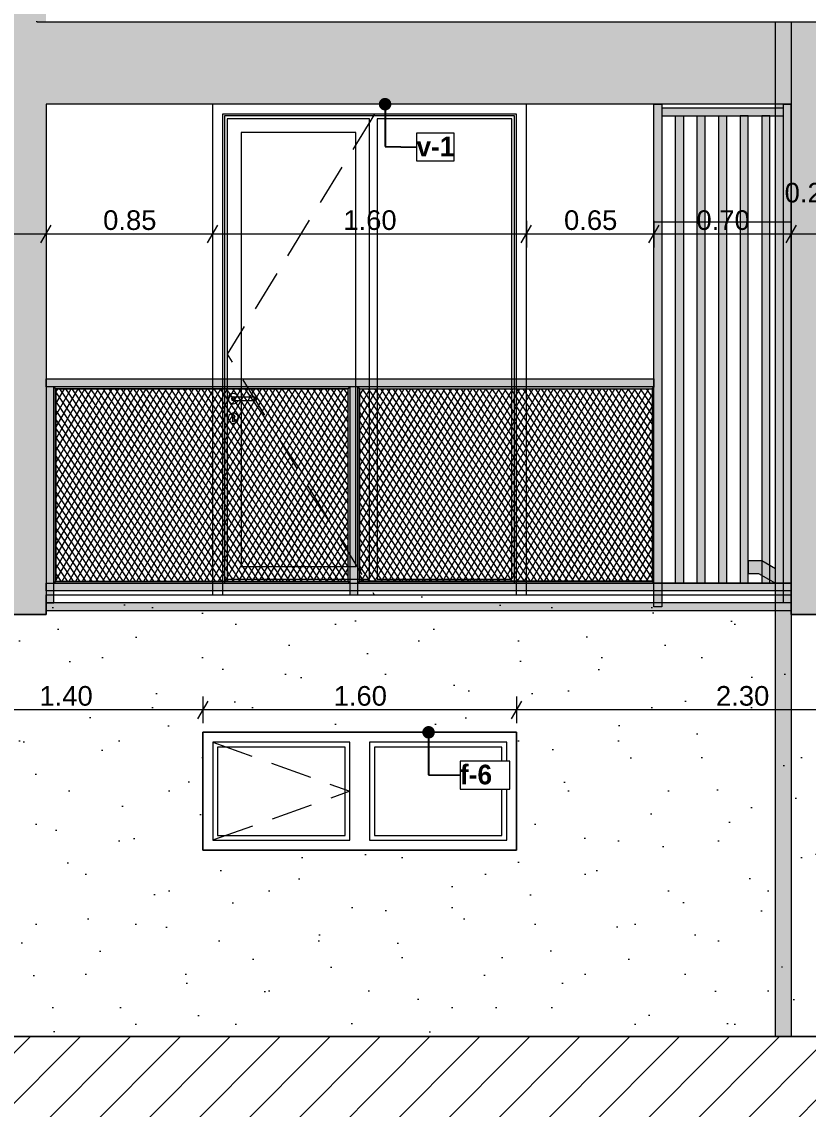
# Model space of a CAD drawing. Header units: millimetres. Extents: x 475206255 to 476720147, y 4620882299 to 4621447368.
# Drawn here: x 475413893 to 475417903, y 4621129925 to 4621135465 of the extents above; entities that cross this region are included whole.
import ezdxf

# ---------------------------------------------------------------- set-up
doc = ezdxf.new("R2010")
doc.units = ezdxf.units.MM
doc.header["$MEASUREMENT"] = 0
doc.set_wipeout_variables(frame=1)
doc.linetypes.add('Hidden Line', pattern=[317.5, 211.666667, -105.833333])
for name, color, linetype, lineweight in [('0_Pen_No__250_Pen_No__255', 255, 'Continuous', 0), ('0_Pen_No__250_Pen_No__7', 7, 'Continuous', 0), ('2D Drafting - General_Pen_No__30_Pen_No__9_Pen_No__9_Pen_No__253', 252, 'Continuous', 0), ('2D Drafting - General_Pen_No__30_Pen_No__9_Pen_No__9_Pen_No__7', 7, 'Continuous', 0), ('2D Drafting - General_Pen_No__7_Pen_No__250', 7, 'Continuous', 0), ('2D Drafting - General_Pen_No__7_Pen_No__7', 7, 'Continuous', 0), ('Dimensioning - General_Pen_No__142', 142, 'Continuous', 0), ('New_2D Drafting - General_Pen_No__30_Pen_No__9_Pen_No__9_Pen_No__255', 255, 'Continuous', 0), ('New_2D Drafting - General_Pen_No__30_Pen_No__9_Pen_No__9_Pen_No__7', 7, 'Continuous', 0), ('New_2D Drafting - General_Pen_No__4', 7, 'Continuous', 0), ('New_2D Drafting - General_Pen_No__42', 250, 'Continuous', 0), ('New_2D Drafting - General_Pen_No__7', 7, 'Continuous', 0), ('New_Annotation - Label_Pen_No__1', 1, 'Continuous', 0), ('New_Structural - Bearing_Pen_No__250', 7, 'Continuous', 0), ('New_Structural - Bearing_Pen_No__7', 7, 'Continuous', 0), ('Structural - Bearing_Pen_No__250', 7, 'Continuous', 0), ('Structural - Bearing_Pen_No__7', 7, 'Continuous', 0), ('zoma_Pen_No__142', 142, 'Continuous', 0)]:
    doc.layers.add(name, color=color, linetype=linetype, lineweight=lineweight)
doc.layers.add('Dimensioning - General', color=7, linetype='Continuous')
doc.layers.add('zoma', color=7, linetype='Continuous')
doc.styles.add('GENERATED_STYLE_2', font='arial.ttf')
doc.styles.add('GENERATED_STYLE_5', font='')
doc.styles.get('GENERATED_STYLE_5').set_extended_font_data('Avaza', bold=True)
doc.dimstyles.new('GENERATED_STYLE__1', dxfattribs={"dimtxt": 100, "dimasz": 68.640772, "dimexe": 0.18, "dimexo": 0.0625, "dimgap": 0, "dimtad": 1, "dimlfac": 0.001, "dimzin": 0, "dimdsep": 46, "dimtxsty": 'GENERATED_STYLE_2', "dimblk": 'ARROWHEAD_2', "dimblk1": 'ARROWHEAD_2', "dimblk2": 'ARROWHEAD_2', "dimcen": 0.09, "dimse1": 1, "dimse2": 1, "dimclrd": 142, "dimclre": 142, "dimclrt": 142, "dimadec": 0, "dimazin": 0, "dimtfac": 1, "dimtdec": 4, "dimtmove": 0, "dimatfit": 3, "dimfxl": 1, "dimtolj": 1, "dimtzin": 0, "dimarcsym": 0})
doc.dimstyles.new('GENERATED_STYLE__18', dxfattribs={"dimtxt": 100, "dimasz": 68.640772, "dimexe": 0.18, "dimexo": 0.0625, "dimgap": 0, "dimtad": 1, "dimtih": 1, "dimtoh": 1, "dimlfac": 0.001, "dimzin": 0, "dimdsep": 46, "dimtxsty": 'GENERATED_STYLE_2', "dimblk": 'ARROWHEAD_2', "dimblk1": 'ARROWHEAD_2', "dimblk2": 'ARROWHEAD_2', "dimcen": 0.09, "dimse1": 1, "dimse2": 1, "dimclrd": 142, "dimclre": 142, "dimclrt": 142, "dimadec": 0, "dimazin": 0, "dimtfac": 1, "dimtdec": 4, "dimtmove": 0, "dimatfit": 3, "dimfxl": 1, "dimtolj": 1, "dimtzin": 0, "dimarcsym": 0})
doc.dimstyles.new('GENERATED_STYLE__3', dxfattribs={"dimtxt": 200, "dimasz": 64.421331, "dimexe": 0.18, "dimexo": 3, "dimgap": 0, "dimtad": 1, "dimtih": 1, "dimtoh": 1, "dimlfac": 0.001, "dimzin": 0, "dimdsep": 46, "dimtxsty": 'GENERATED_STYLE_2', "dimblk": 'ARROWHEAD_2', "dimblk1": 'ARROWHEAD_2', "dimblk2": 'ARROWHEAD_2', "dimcen": 0.09, "dimclrd": 142, "dimclre": 142, "dimclrt": 142, "dimadec": 0, "dimazin": 0, "dimtfac": 1, "dimtdec": 4, "dimtmove": 0, "dimatfit": 3, "dimfxl": 1, "dimtolj": 1, "dimtzin": 0, "dimarcsym": 0})
doc.dimstyles.new('GENERATED_STYLE__33', dxfattribs={"dimtxt": 0.18, "dimasz": 127.68, "dimexe": 0.18, "dimexo": 0.0625, "dimgap": 0, "dimtad": 0, "dimtih": 1, "dimtoh": 1, "dimdec": 4, "dimzin": 0, "dimdsep": 46, "dimcen": 0.09, "dimadec": 0, "dimazin": 0, "dimtfac": 1, "dimtdec": 4, "dimtmove": 0, "dimatfit": 3, "dimldrblk": 'ARROWHEAD_11', "dimfxl": 1, "dimtolj": 1, "dimtzin": 0, "dimarcsym": 0})
pattern_1 = [(60, (475826095.757, 4621095193.19), (-25.9807621, 15), []), (124.306619, (475826095.757, 4621095193.19), (23.8156986, 11.25), [])]

# ---------------------------------------------------------------- blocks, each defined once
blk = doc.blocks.new('*D526', base_point=(475826095.8, 4621095193.2))
at = {"layer": 'Dimensioning - General_Pen_No__142', "color": 142, "linetype": 'Continuous', "lineweight": 0, "transparency": 16777216}
for p, q in [((475416416.5, 4621132027), (475416416.5, 4621131891.6)), ((475418715.9, 4621132027), (475418715.9, 4621131891.6)), ((475416390.4, 4621131914.1), (475416442.6, 4621132004.5)), ((475418689.9, 4621131914.1), (475418742, 4621132004.5)), ((475418715.9, 4621131959.3), (475416416.5, 4621131959.3))]:
    blk.add_line(p, q, dxfattribs=at)
at = {"layer": 'Dimensioning - General_Pen_No__142', "color": 142, "lineweight": 0, "transparency": 16777216, "insert": (475417432.8, 4621131979.3), "char_height": 100, "attachment_point": 7, "style": 'GENERATED_STYLE_2'}
blk.add_mtext('\\A1;{\\pql;\\fArial|b0|i0|c204|p0;\\W1.000000;2.30}', dxfattribs=at)
blk = doc.blocks.new('ARROWHEAD_2')
at = {"color": 0, "linetype": 'Continuous', "lineweight": 0}
for p, q in [((0, 0), (-1, 0)), ((-0.378, -0.655), (0.378, 0.655))]:
    blk.add_line(p, q, dxfattribs=at)
blk = doc.blocks.new('*D527', base_point=(475826095.8, 4621095193.2))
at = {"layer": 'Dimensioning - General_Pen_No__142', "color": 142, "linetype": 'Continuous', "lineweight": 0, "transparency": 16777216}
for p, q in [((475414816.9, 4621132027), (475414816.9, 4621131891.6)), ((475416416.5, 4621132027), (475416416.5, 4621131891.6)), ((475414790.8, 4621131914.1), (475414843, 4621132004.5)), ((475416390.4, 4621131914.1), (475416442.6, 4621132004.5)), ((475416416.5, 4621131959.3), (475414816.9, 4621131959.3))]:
    blk.add_line(p, q, dxfattribs=at)
at = {"layer": 'Dimensioning - General_Pen_No__142', "color": 142, "lineweight": 0, "transparency": 16777216, "insert": (475415483.2, 4621131979.3), "char_height": 100, "attachment_point": 7, "style": 'GENERATED_STYLE_2'}
blk.add_mtext('\\A1;{\\pql;\\fArial|b0|i0|c204|p0;\\W1.000000;1.60}', dxfattribs=at)
blk = doc.blocks.new('*D528', base_point=(475826095.8, 4621095193.2))
at = {"layer": 'Dimensioning - General_Pen_No__142', "color": 142, "linetype": 'Continuous', "lineweight": 0, "transparency": 16777216}
for p, q in [((475413416.2, 4621132027), (475413416.2, 4621131891.6)), ((475414816.9, 4621132027), (475414816.9, 4621131891.6)), ((475413390.1, 4621131914.1), (475413442.3, 4621132004.5)), ((475414790.8, 4621131914.1), (475414843, 4621132004.5)), ((475414816.9, 4621131959.3), (475413416.2, 4621131959.3))]:
    blk.add_line(p, q, dxfattribs=at)
at = {"layer": 'Dimensioning - General_Pen_No__142', "color": 142, "lineweight": 0, "transparency": 16777216, "insert": (475413983.1, 4621131979.3), "char_height": 100, "attachment_point": 7, "style": 'GENERATED_STYLE_2'}
blk.add_mtext('\\A1;{\\pql;\\fArial|b0|i0|c204|p0;\\W1.000000;1.40}', dxfattribs=at)
blk = doc.blocks.new('*D544', base_point=(475826095.8, 4621095193.2))
at = {"layer": 'Dimensioning - General_Pen_No__142', "color": 142, "linetype": 'Continuous', "lineweight": 0, "transparency": 16777216}
for p, q in [((475424795.3, 4621131271), (475424885.6, 4621131218.9)), ((475424908.2, 4621131244.9), (475424772.7, 4621131244.9)), ((475424840.5, 4621130294.9), (475424840.5, 4621131244.9)), ((475424795.3, 4621130321), (475424885.6, 4621130268.8)), ((475424908.2, 4621130294.9), (475424772.7, 4621130294.9)), ((475424840.5, 4621130250.7), (475424840.5, 4621130294.9))]:
    blk.add_line(p, q, dxfattribs=at)
at = {"layer": 'Dimensioning - General_Pen_No__142', "color": 142, "lineweight": 0, "transparency": 16777216, "insert": (475424820.5, 4621130636.5), "char_height": 100, "attachment_point": 7, "rotation": 90, "style": 'GENERATED_STYLE_2'}
blk.add_mtext('\\A1;{\\pql;\\fArial|b0|i0|c204|p0;\\W1.000000;0.95}', dxfattribs=at)
blk = doc.blocks.new('*D545', base_point=(475826095.8, 4621095193.2))
at = {"layer": 'Dimensioning - General_Pen_No__142', "color": 142, "linetype": 'Continuous', "lineweight": 0, "transparency": 16777216}
for p, q in [((475424795.3, 4621131871), (475424885.6, 4621131818.9)), ((475424908.2, 4621131844.9), (475424772.7, 4621131844.9)), ((475424840.5, 4621131244.9), (475424840.5, 4621131844.9)), ((475424795.3, 4621131271), (475424885.6, 4621131218.9)), ((475424908.2, 4621131244.9), (475424772.7, 4621131244.9))]:
    blk.add_line(p, q, dxfattribs=at)
at = {"layer": 'Dimensioning - General_Pen_No__142', "color": 142, "lineweight": 0, "transparency": 16777216, "insert": (475424820.5, 4621131411.5), "char_height": 100, "attachment_point": 7, "rotation": 90, "style": 'GENERATED_STYLE_2'}
blk.add_mtext('\\A1;{\\pql;\\fArial|b0|i0|c204|p0;\\W1.000000;0.60}', dxfattribs=at)
blk = doc.blocks.new('*D546', base_point=(475826095.8, 4621095193.2))
at = {"layer": 'Dimensioning - General_Pen_No__142', "color": 142, "linetype": 'Continuous', "lineweight": 0, "transparency": 16777216}
for p, q in [((475424908.2, 4621132545), (475424772.7, 4621132545)), ((475424795.3, 4621132571.1), (475424885.6, 4621132518.9)), ((475424840.5, 4621131844.9), (475424840.5, 4621132545)), ((475424795.3, 4621131871), (475424885.6, 4621131818.9)), ((475424908.2, 4621131844.9), (475424772.7, 4621131844.9))]:
    blk.add_line(p, q, dxfattribs=at)
at = {"layer": 'Dimensioning - General_Pen_No__142', "color": 142, "lineweight": 0, "transparency": 16777216, "insert": (475424820.5, 4621132061.5), "char_height": 100, "attachment_point": 7, "rotation": 90, "style": 'GENERATED_STYLE_2'}
blk.add_mtext('\\A1;{\\pql;\\fArial|b0|i0|c204|p0;\\W1.000000;0.70}', dxfattribs=at)
blk = doc.blocks.new('*D547', base_point=(475826095.8, 4621095193.2))
at = {"layer": 'Dimensioning - General_Pen_No__142', "color": 142, "linetype": 'Continuous', "lineweight": 0, "transparency": 16777216}
for p, q in [((475424795.3, 4621135071), (475424885.6, 4621135018.9)), ((475424908.2, 4621135044.9), (475424772.7, 4621135044.9)), ((475424840.5, 4621132545), (475424840.5, 4621135044.9)), ((475424908.2, 4621132545), (475424772.7, 4621132545)), ((475424795.3, 4621132571.1), (475424885.6, 4621132518.9))]:
    blk.add_line(p, q, dxfattribs=at)
at = {"layer": 'Dimensioning - General_Pen_No__142', "color": 142, "lineweight": 0, "transparency": 16777216, "insert": (475424820.5, 4621133661.5), "char_height": 100, "attachment_point": 7, "rotation": 90, "style": 'GENERATED_STYLE_2'}
blk.add_mtext('\\A1;{\\pql;\\fArial|b0|i0|c204|p0;\\W1.000000;2.50}', dxfattribs=at)
blk = doc.blocks.new('*D548', base_point=(475826095.8, 4621095193.2))
at = {"layer": 'Dimensioning - General_Pen_No__142', "color": 142, "linetype": 'Continuous', "lineweight": 0, "transparency": 16777216}
for p, q in [((475424908.2, 4621135745), (475424772.7, 4621135745)), ((475424795.3, 4621135771.1), (475424885.6, 4621135718.9)), ((475424840.5, 4621135044.9), (475424840.5, 4621135745)), ((475424795.3, 4621135071), (475424885.6, 4621135018.9)), ((475424908.2, 4621135044.9), (475424772.7, 4621135044.9))]:
    blk.add_line(p, q, dxfattribs=at)
at = {"layer": 'Dimensioning - General_Pen_No__142', "color": 142, "lineweight": 0, "transparency": 16777216, "insert": (475424820.5, 4621135261.5), "char_height": 100, "attachment_point": 7, "rotation": 90, "style": 'GENERATED_STYLE_2'}
blk.add_mtext('\\A1;{\\pql;\\fArial|b0|i0|c204|p0;\\W1.000000;0.70}', dxfattribs=at)
blk = doc.blocks.new('*D1525', base_point=(475826095.8, 4621095193.2))
at = {"layer": 'zoma_Pen_No__142', "color": 142, "linetype": 'Continuous', "lineweight": 0, "transparency": 16777216}
for p, q in [((475413615.9, 4621126477.3), (475413615.9, 4621126604.5)), ((475414015.9, 4621126477.3), (475414015.9, 4621126604.5)), ((475413640.3, 4621126583.3), (475413591.4, 4621126498.5)), ((475413615.9, 4621126540.9), (475414015.9, 4621126540.9)), ((475414040.3, 4621126583.3), (475413991.4, 4621126498.5))]:
    blk.add_line(p, q, dxfattribs=at)
blk = doc.blocks.new('*D1526', base_point=(475826095.8, 4621095193.2))
at = {"layer": 'zoma_Pen_No__142', "color": 142, "linetype": 'Continuous', "lineweight": 0, "transparency": 16777216}
for p, q in [((475414015.9, 4621126477.3), (475414015.9, 4621126604.5)), ((475420515.9, 4621126477.3), (475420515.9, 4621126604.5)), ((475414040.3, 4621126583.3), (475413991.4, 4621126498.5)), ((475414015.9, 4621126540.9), (475420515.9, 4621126540.9)), ((475420540.3, 4621126583.3), (475420491.4, 4621126498.5))]:
    blk.add_line(p, q, dxfattribs=at)
at = {"layer": 'zoma_Pen_No__142', "color": 142, "lineweight": 0, "transparency": 16777216, "char_height": 200, "attachment_point": 7, "style": 'GENERATED_STYLE_2'}
for s, insert in [('\\A1;{\\pql;\\fArial|b0|i0|c204|p0;\\W1.000000;6.50}', (475416998.9, 4621126580.9)), ('\\A1;{\\pql;\\fArial|b0|i0|c204|p0;\\W1.000000;0.40}', (475419957.5, 4621126580.9))]:
    blk.add_mtext(s, dxfattribs=dict(at, insert=insert))
blk = doc.blocks.new('ARROWHEAD_11')
at = {"color": 0, "linetype": 'Continuous', "lineweight": 0}
blk.add_line((0, 0), (-1, 0), dxfattribs=at)
at = {"color": 0, "linetype": 'Continuous', "lineweight": 0, "const_width": 0.25, "flags": 128}
blk.add_lwpolyline([(-0.125, 0, 1), (0.125, 0, 1)], format="xyb", close=True, dxfattribs=at)
blk = doc.blocks.new('*D2149', base_point=(475826095.8, 4621095193.2))
at = {"layer": 'Dimensioning - General_Pen_No__142', "color": 142, "linetype": 'Continuous', "lineweight": 0, "transparency": 16777216}
for p, q in [((475417790.6, 4621134337.8), (475417842.8, 4621134428.1)), ((475417816.7, 4621134450.6), (475417816.7, 4621134315.2)), ((475417990, 4621134337.8), (475418042.2, 4621134428.1)), ((475418016.1, 4621134450.6), (475418016.1, 4621134315.2)), ((475418016.1, 4621134382.9), (475417816.7, 4621134382.9))]:
    blk.add_line(p, q, dxfattribs=at)
blk = doc.blocks.new('*D2150', base_point=(475826095.8, 4621095193.2))
at = {"layer": 'Dimensioning - General_Pen_No__142', "color": 142, "linetype": 'Continuous', "lineweight": 0, "transparency": 16777216}
for p, q in [((475417090.6, 4621134337.8), (475417142.8, 4621134428.1)), ((475417116.7, 4621134450.6), (475417116.7, 4621134315.2)), ((475417790.6, 4621134337.8), (475417842.8, 4621134428.1)), ((475417816.7, 4621134450.6), (475417816.7, 4621134315.2)), ((475417816.7, 4621134382.9), (475417116.7, 4621134382.9))]:
    blk.add_line(p, q, dxfattribs=at)
at = {"layer": 'Dimensioning - General_Pen_No__142', "color": 142, "lineweight": 0, "transparency": 16777216, "char_height": 100, "attachment_point": 7, "style": 'GENERATED_STYLE_2'}
for s, insert in [('\\A1;{\\pql;\\fArial|b0|i0|c204|p0;\\W1.000000;0.20}', (475417782.9, 4621134542.9)), ('\\A1;{\\pql;\\fArial|b0|i0|c204|p0;\\W1.000000;0.70}', (475417333.2, 4621134402.9))]:
    blk.add_mtext(s, dxfattribs=dict(at, insert=insert))
blk = doc.blocks.new('*D2151', base_point=(475826095.8, 4621095193.2))
at = {"layer": 'Dimensioning - General_Pen_No__142', "color": 142, "linetype": 'Continuous', "lineweight": 0, "transparency": 16777216}
for p, q in [((475417090.6, 4621134337.8), (475417142.8, 4621134428.1)), ((475417116.7, 4621134450.6), (475417116.7, 4621134315.2))]:
    blk.add_line(p, q, dxfattribs=at)
blk = doc.blocks.new('*D2152', base_point=(475826095.8, 4621095193.2))
at = {"layer": 'Dimensioning - General_Pen_No__142', "color": 142, "linetype": 'Continuous', "lineweight": 0, "transparency": 16777216}
for p, q in [((475416440.1, 4621134337.8), (475416492.3, 4621134428.1)), ((475416466.2, 4621134450.6), (475416466.2, 4621134315.2)), ((475417090.6, 4621134337.8), (475417142.8, 4621134428.1)), ((475417116.7, 4621134450.6), (475417116.7, 4621134315.2)), ((475417116.7, 4621134382.9), (475416466.2, 4621134382.9))]:
    blk.add_line(p, q, dxfattribs=at)
at = {"layer": 'Dimensioning - General_Pen_No__142', "color": 142, "lineweight": 0, "transparency": 16777216, "insert": (475416658, 4621134402.9), "char_height": 100, "attachment_point": 7, "style": 'GENERATED_STYLE_2'}
blk.add_mtext('\\A1;{\\pql;\\fArial|b0|i0|c204|p0;\\W1.000000;0.65}', dxfattribs=at)
blk = doc.blocks.new('*D2153', base_point=(475826095.8, 4621095193.2))
at = {"layer": 'Dimensioning - General_Pen_No__142', "color": 142, "linetype": 'Continuous', "lineweight": 0, "transparency": 16777216}
for p, q in [((475414840.1, 4621134337.8), (475414892.3, 4621134428.1)), ((475414866.2, 4621134450.6), (475414866.2, 4621134315.2)), ((475416440.1, 4621134337.8), (475416492.3, 4621134428.1)), ((475416466.2, 4621134450.6), (475416466.2, 4621134315.2)), ((475416466.2, 4621134382.9), (475414866.2, 4621134382.9))]:
    blk.add_line(p, q, dxfattribs=at)
at = {"layer": 'Dimensioning - General_Pen_No__142', "color": 142, "lineweight": 0, "transparency": 16777216, "insert": (475415532.7, 4621134402.9), "char_height": 100, "attachment_point": 7, "style": 'GENERATED_STYLE_2'}
blk.add_mtext('\\A1;{\\pql;\\fArial|b0|i0|c204|p0;\\W1.000000;1.60}', dxfattribs=at)
blk = doc.blocks.new('*D2154', base_point=(475826095.8, 4621095193.2))
at = {"layer": 'Dimensioning - General_Pen_No__142', "color": 142, "linetype": 'Continuous', "lineweight": 0, "transparency": 16777216}
for p, q in [((475413990.6, 4621134337.8), (475414042.8, 4621134428.1)), ((475414016.7, 4621134450.6), (475414016.7, 4621134315.2)), ((475414840.1, 4621134337.8), (475414892.3, 4621134428.1)), ((475414866.2, 4621134450.6), (475414866.2, 4621134315.2)), ((475414866.2, 4621134382.9), (475414016.7, 4621134382.9))]:
    blk.add_line(p, q, dxfattribs=at)
at = {"layer": 'Dimensioning - General_Pen_No__142', "color": 142, "lineweight": 0, "transparency": 16777216, "insert": (475414308, 4621134402.9), "char_height": 100, "attachment_point": 7, "style": 'GENERATED_STYLE_2'}
blk.add_mtext('\\A1;{\\pql;\\fArial|b0|i0|c204|p0;\\W1.000000;0.85}', dxfattribs=at)
blk = doc.blocks.new('*D2155', base_point=(475826095.8, 4621095193.2))
at = {"layer": 'Dimensioning - General_Pen_No__142', "color": 142, "linetype": 'Continuous', "lineweight": 0, "transparency": 16777216}
for p, q in [((475413390.3, 4621134337.8), (475413442.4, 4621134428.1)), ((475413416.3, 4621134450.6), (475413416.3, 4621134315.2)), ((475413990.6, 4621134337.8), (475414042.8, 4621134428.1)), ((475414016.7, 4621134450.6), (475414016.7, 4621134315.2)), ((475414016.7, 4621134382.9), (475413416.3, 4621134382.9))]:
    blk.add_line(p, q, dxfattribs=at)
at = {"layer": 'Dimensioning - General_Pen_No__142', "color": 142, "lineweight": 0, "transparency": 16777216, "insert": (475413583.1, 4621134402.9), "char_height": 100, "attachment_point": 7, "style": 'GENERATED_STYLE_2'}
blk.add_mtext('\\A1;{\\pql;\\fArial|b0|i0|c204|p0;\\W1.000000;0.60}', dxfattribs=at)

msp = doc.modelspace()

# ---------------------------------------------------------------- hatches: boundary and pattern name
at = {"layer": '0_Pen_No__250_Pen_No__255', "linetype": 'Continuous', "lineweight": 0, "true_color": 0x3f3f3f}
for points in [[(475417736.697, 4621130294.883), (475417736.697, 4621135464.943), (475417816.696, 4621135464.943), (475417816.696, 4621130294.883)], [(475417736.696, 4621132604.868), (475417736.696, 4621132678.372), (475417666.696, 4621132718.828), (475417596.696, 4621132718.828), (475417596.696, 4621132654.828), (475417650.252, 4621132654.828)]]:
    msp.add_hatch(color=250, dxfattribs=at).paths.add_polyline_path(points)
at = {"layer": '2D Drafting - General_Pen_No__30_Pen_No__9_Pen_No__9_Pen_No__253', "linetype": 'Continuous', "lineweight": 0}
h = msp.add_hatch(dxfattribs=at)
h.set_pattern_fill('BRICK___RUNNING_BOND', color=252, style=0, pattern_type=2)
h.set_pattern_definition([(180, (475382668.45, 4621135278.51), (0, 66.64), []), (90, (475382668.45, 4621135278.5), (244.8, 0), [66.64, -66.64]), (90, (475382546.05, 4621135345.15), (244.8, 0), [66.64, -66.64])])
h.paths.add_polyline_path([(475407116.097, 4621132444.943), (475407116.097, 4621145744.536), (475427886.496, 4621145744.536), (475427886.496, 4621132444.943), (475424099.531, 4621132444.942), (475422915.902, 4621132444.943), (475420516.519, 4621132444.943), (475420516.519, 4621135044.943), (475418016.519, 4621135044.943), (475418016.519, 4621132444.943), (475417816.698, 4621132444.943), (475417816.698, 4621135044.924), (475414016.698, 4621135044.924), (475414016.698, 4621132444.943), (475413616.479, 4621132444.943), (475411316.097, 4621132444.943), (475411316.097, 4621145344.955), (475409845.506, 4621145344.955), (475409816.623, 4621145344.955), (475407515.336, 4621145344.955), (475407515.336, 4621135744.944), (475407515.336, 4621135044.961), (475407516.097, 4621135044.961), (475407516.097, 4621132545), (475407516.097, 4621132444.943)])
h.paths.add_polyline_path([(475411816.173, 4621143044.943), (475411816.173, 4621144644.943), (475413416.173, 4621144644.943), (475413416.173, 4621143044.943)], flags=0)
h.paths.add_polyline_path([(475411816.178, 4621135044.943), (475413416.178, 4621135044.943), (475413416.178, 4621133444.942), (475411816.178, 4621133444.942)], flags=0)
h.paths.add_polyline_path([(475413416.178, 4621136644.942), (475411816.178, 4621136644.942), (475411816.178, 4621138244.943), (475413416.178, 4621138244.943)], flags=0)
h.paths.add_polyline_path([(475413416.178, 4621139844.942), (475411816.178, 4621139844.942), (475411816.178, 4621141444.943), (475413416.178, 4621141444.943)], flags=0)
h.paths.add_polyline_path([(475414016.097, 4621135464.943), (475422915.902, 4621135464.943), (475422915.902, 4621135684.943), (475418666.092, 4621135684.943), (475418666.092, 4621135744.932), (475418666.092, 4621135744.944), (475418666.092, 4621138244.955), (475418666.092, 4621138664.943), (475422915.902, 4621138664.943), (475422915.902, 4621138884.943), (475418666.092, 4621138884.943), (475418666.092, 4621141864.943), (475422915.902, 4621141864.943), (475422915.902, 4621142084.943), (475420066.548, 4621142084.943), (475420066.548, 4621144644.937), (475419166.549, 4621144644.937), (475419166.549, 4621142084.943), (475418666.092, 4621142084.943), (475418666.092, 4621145064.943), (475422915.902, 4621145064.943), (475422915.902, 4621145284.943), (475414016.097, 4621145284.943), (475414016.097, 4621145064.943), (475417166.094, 4621145064.943), (475417166.094, 4621142084.943), (475414016.097, 4621142084.943), (475414016.097, 4621141864.943), (475417166.094, 4621141864.943), (475417166.094, 4621138884.943), (475414016.097, 4621138884.943), (475414016.097, 4621138664.943), (475417166.094, 4621138664.943), (475417166.094, 4621138244.955), (475417166.094, 4621135744.944), (475417166.094, 4621135744.924), (475417166.094, 4621135684.943), (475414016.097, 4621135684.943)], flags=0)
h.paths.add_polyline_path([(475416466.026, 4621135744.913), (475416466.026, 4621138244.923), (475414866.018, 4621138244.923), (475414866.018, 4621135744.913)], flags=0)
h.paths.add_polyline_path([(475414866.026, 4621144644.918), (475416466.035, 4621144644.918), (475416466.035, 4621142144.923), (475414866.026, 4621142144.923)], flags=0)
h.paths.add_polyline_path([(475416466.035, 4621138944.924), (475414866.026, 4621138944.924), (475414866.026, 4621141444.918), (475416466.035, 4621141444.918)], flags=0)
h.paths.add_polyline_path([(475419166.549, 4621138944.945), (475420066.548, 4621138944.945), (475420066.548, 4621141444.94), (475419166.549, 4621141444.94)], flags=0)
h.paths.add_polyline_path([(475419166.549, 4621138244.94), (475419166.549, 4621135744.945), (475420066.548, 4621135744.945), (475420066.548, 4621138244.94)], flags=0)
h.paths.add_polyline_path([(475422666.097, 4621132544.993), (475421066.097, 4621132544.993), (475421066.097, 4621135044.993), (475422666.097, 4621135044.993)], flags=0)
h.paths.add_polyline_path([(475421066.097, 4621144644.939), (475421066.097, 4621142144.943), (475422666.097, 4621142144.943), (475422666.097, 4621144644.939)], flags=0)
h.paths.add_polyline_path([(475421066.105, 4621138944.931), (475422666.097, 4621138944.931), (475422666.097, 4621138944.943), (475422666.097, 4621141444.937), (475421766.097, 4621141444.937), (475421066.105, 4621141444.937)], flags=0)
h.paths.add_polyline_path([(475421066.105, 4621135744.929), (475422666.097, 4621135744.929), (475422666.097, 4621135744.943), (475422666.097, 4621138244.94), (475421766.097, 4621138244.94), (475421066.105, 4621138244.94)], flags=0)
h.paths.add_polyline_path([(475425066.474, 4621132544.995), (475426666.486, 4621132544.995), (475426666.477, 4621135044.946), (475425066.477, 4621135044.941)], flags=0)
h.paths.add_polyline_path([(475425066.502, 4621135744.936), (475426666.511, 4621135744.936), (475426666.511, 4621138244.935), (475425066.511, 4621138244.941)], flags=0)
h.paths.add_polyline_path([(475426666.511, 4621142144.937), (475426666.511, 4621144644.941), (475425066.511, 4621144644.941), (475425066.509, 4621142144.937)], flags=0)
h.paths.add_polyline_path([(475426666.514, 4621138944.999), (475426666.514, 4621141444.941), (475425066.511, 4621141444.941), (475425066.509, 4621138944.999)], flags=0)
at = {"layer": '2D Drafting - General_Pen_No__7_Pen_No__7', "linetype": 'Continuous', "lineweight": 0}
h = msp.add_hatch(dxfattribs=at)
h.set_pattern_fill('MASONRY_BLOCK', style=0, pattern_type=2)
h.set_pattern_definition([(45, (475826095.76, 4621095193.19), (-127.27922, 127.27922), [])])
h.paths.add_polyline_path([(475361427.392, 4621127744.897), (475361427.392, 4621128294.846), (475365515.418, 4621128294.846), (475386516.064, 4621129294.846), (475407116.097, 4621130294.846), (475427816.465, 4621130294.917), (475433265.21, 4621130294.917), (475433265.21, 4621129744.897), (475427816.465, 4621129744.897), (475407119.697, 4621129744.291), (475386536.099, 4621128745.626), (475365515.418, 4621127744.897)])
at = {"layer": 'New_2D Drafting - General_Pen_No__30_Pen_No__9_Pen_No__9_Pen_No__255', "linetype": 'Continuous', "lineweight": 0}
for points in [[(475417116.696, 4621135044.962), (475417156.696, 4621135044.962), (475417156.696, 4621132484.944), (475417116.696, 4621132484.944)], [(475417156.696, 4621134984.885), (475417776.696, 4621134984.885), (475417776.696, 4621135024.972), (475417156.696, 4621135024.972)], [(475417776.696, 4621135044.962), (475417816.696, 4621135044.962), (475417816.696, 4621132504.942), (475417776.696, 4621132504.942)], [(475417226.696, 4621134984.885), (475417266.696, 4621134984.885), (475417266.696, 4621132604.994), (475417226.696, 4621132604.994)], [(475417336.696, 4621134984.885), (475417376.696, 4621134984.885), (475417376.696, 4621132604.994), (475417336.696, 4621132604.994)], [(475417446.696, 4621134984.885), (475417486.696, 4621134984.885), (475417486.696, 4621132604.994), (475417446.696, 4621132604.994)], [(475417556.696, 4621134984.885), (475417556.696, 4621132604.994), (475417596.696, 4621132604.994), (475417596.696, 4621134984.885)], [(475417666.696, 4621134984.885), (475417666.696, 4621132604.994), (475417706.696, 4621132604.994), (475417706.696, 4621134984.885)], [(475414016.696, 4621133604.995), (475414016.696, 4621133644.995), (475417116.696, 4621133644.995), (475417116.696, 4621133604.995)], [(475414016.696, 4621132504.942), (475414056.696, 4621132504.942), (475414056.696, 4621133604.995), (475414016.696, 4621133604.995)], [(475414056.696, 4621132604.968), (475414066.696, 4621132614.968), (475414066.696, 4621133594.995), (475414056.696, 4621133604.995)], [(475415556.696, 4621133594.995), (475415566.696, 4621133604.995), (475414056.696, 4621133604.995), (475414066.696, 4621133594.995)], [(475415566.696, 4621132604.994), (475415556.696, 4621132614.994), (475415556.696, 4621133594.995), (475415566.696, 4621133604.995)], [(475415566.696, 4621132544.968), (475415606.696, 4621132544.968), (475415606.696, 4621133604.995), (475415566.696, 4621133604.995)], [(475415606.696, 4621132604.994), (475415616.696, 4621132614.968), (475415616.696, 4621133595.021), (475415606.696, 4621133605.021)], [(475417106.61, 4621133594.995), (475417116.696, 4621133604.995), (475415606.722, 4621133604.995), (475415616.722, 4621133594.995)], [(475417116.696, 4621133604.995), (475417106.61, 4621133594.995), (475417106.61, 4621132614.968), (475417116.696, 4621132604.994)], [(475414016.696, 4621132564.994), (475414016.696, 4621132604.994), (475417816.696, 4621132604.994), (475417816.696, 4621132564.994)], [(475415556.696, 4621132614.994), (475415566.696, 4621132604.994), (475414056.696, 4621132604.994), (475414066.696, 4621132614.994)], [(475417106.61, 4621132614.968), (475417116.696, 4621132604.994), (475415606.696, 4621132604.994), (475415616.696, 4621132614.968)], [(475414016.696, 4621132504.942), (475414016.696, 4621132464.942), (475417816.696, 4621132464.942), (475417816.696, 4621132504.942)]]:
    msp.add_hatch(color=255, dxfattribs=at).paths.add_polyline_path(points)
at = {"layer": 'New_2D Drafting - General_Pen_No__42', "linetype": 'Continuous', "lineweight": 0}
h = msp.add_hatch(dxfattribs=at)
h.set_pattern_fill('CUT_STONE', color=250, style=0, pattern_type=2)
h.set_pattern_definition([(45, (475826095.76, 4621095993.2), (-254.55844, 254.55844), [0, -240, 0, -360]), (110, (475826895.76, 4621095993.2), (338.28934, 123.12725), [0, -176, 0, -304])])
h.paths.add_polyline_path([(475427816.469, 4621132444.942), (475427816.469, 4621130294.846), (475407116.097, 4621130294.846), (475407116.099, 4621132444.942), (475407516.099, 4621132444.942), (475407516.099, 4621132545), (475411316.099, 4621132545), (475411316.099, 4621132444.943), (475414016.7, 4621132444.943), (475414016.7, 4621132545), (475417816.7, 4621132545), (475417816.7, 4621132444.943), (475418016.521, 4621132444.943), (475418016.521, 4621132545), (475420516.521, 4621132545), (475420516.521, 4621132444.943)])
h.paths.add_polyline_path([(475426615.295, 4621131844.942), (475425015.723, 4621131844.942), (475425015.723, 4621131244.943), (475426615.295, 4621131244.943)], flags=0)
h.paths.add_polyline_path([(475421116.469, 4621131244.943), (475422716.041, 4621131244.943), (475422716.041, 4621131844.943), (475421116.469, 4621131844.943)], flags=0)
h.paths.add_polyline_path([(475420316.262, 4621131244.943), (475418716.69, 4621131244.943), (475418716.69, 4621131844.943), (475420316.262, 4621131844.943)], flags=0)
h.paths.add_polyline_path([(475416416.332, 4621131844.943), (475416416.332, 4621131244.943), (475414816.76, 4621131244.943), (475414816.76, 4621131844.943)], flags=0)
h.paths.add_polyline_path([(475413416.039, 4621131844.943), (475413416.039, 4621131244.943), (475411816.467, 4621131244.943), (475411816.467, 4621131844.943)], flags=0)
h.paths.add_polyline_path([(475408316.899, 4621131244.943), (475408316.899, 4621131844.943), (475409916.471, 4621131844.943), (475409916.471, 4621131244.943)], flags=0)
at = {"layer": 'New_2D Drafting - General_Pen_No__7', "linetype": 'Continuous', "lineweight": 0}
h = msp.add_hatch(dxfattribs=at)
h.set_pattern_fill('BATT_INSULATION', style=0, pattern_type=2)
h.set_pattern_definition(pattern_1)
h.paths.add_polyline_path([(475414066.696, 4621132614.994), (475415556.696, 4621132614.994), (475415556.696, 4621133594.995), (475414066.696, 4621133594.995)])
h = msp.add_hatch(dxfattribs=at)
h.set_pattern_fill('BATT_INSULATION', style=0, pattern_type=2)
h.set_pattern_definition(pattern_1)
h.paths.add_polyline_path([(475415616.696, 4621132614.968), (475415616.696, 4621133594.995), (475417106.61, 4621133594.995), (475417106.61, 4621132614.968)])

# ---------------------------------------------------------------- linework, layer by layer
at = {"layer": '0_Pen_No__250_Pen_No__7', "color": 7, "linetype": 'Continuous', "lineweight": 0, "flags": 128}
for points in [[(475417736.697, 4621130294.883), (475417736.697, 4621135464.943), (475417816.696, 4621135464.943), (475417816.696, 4621130294.883)], [(475417736.696, 4621132604.868), (475417736.696, 4621132678.372), (475417666.696, 4621132718.828), (475417596.696, 4621132718.828), (475417596.696, 4621132654.828), (475417650.252, 4621132654.828)]]:
    msp.add_lwpolyline(points, close=True, dxfattribs=at)
at = {"layer": '2D Drafting - General_Pen_No__30_Pen_No__9_Pen_No__9_Pen_No__7', "color": 7, "linetype": 'Continuous', "lineweight": 0, "flags": 128}
msp.add_lwpolyline([(475424099.531, 4621132444.942), (475422915.902, 4621132444.943), (475420516.519, 4621132444.943), (475420516.519, 4621135044.943), (475418016.519, 4621135044.943), (475418016.519, 4621132444.943), (475417816.698, 4621132444.943), (475417816.698, 4621135044.924), (475414016.698, 4621135044.924), (475414016.698, 4621132444.943), (475413616.479, 4621132444.943), (475411316.097, 4621132444.943), (475411316.097, 4621145344.955), (475409845.506, 4621145344.955), (475409816.623, 4621145344.955), (475407515.336, 4621145344.955), (475407515.336, 4621135744.944), (475407515.336, 4621135044.961), (475407516.097, 4621135044.961), (475407516.097, 4621132545), (475407516.097, 4621132444.943), (475407116.097, 4621132444.943), (475407116.097, 4621145744.536), (475427886.496, 4621145744.536)], dxfattribs=at)
at = {"layer": '2D Drafting - General_Pen_No__7_Pen_No__250', "color": 7, "linetype": 'Continuous', "lineweight": 0, "flags": 128}
msp.add_lwpolyline([(475361427.392, 4621127744.897), (475361427.392, 4621128294.846), (475365515.418, 4621128294.846), (475386516.064, 4621129294.846), (475407116.097, 4621130294.846), (475427816.465, 4621130294.917), (475433265.21, 4621130294.917), (475433265.21, 4621129744.897), (475427816.465, 4621129744.897), (475407119.697, 4621129744.291), (475386536.099, 4621128745.626), (475365515.418, 4621127744.897)], close=True, dxfattribs=at)
at = {"layer": '2D Drafting - General_Pen_No__7_Pen_No__7', "color": 7, "linetype": 'Continuous', "lineweight": 0, "flags": 128}
for points in [[(475414870.16, 4621132544.918), (475416466.044, 4621132544.923), (475416466.035, 4621135044.924), (475414866.035, 4621135044.918)], [(475414866.035, 4621135044.918), (475414866.044, 4621132544.918), (475414870.16, 4621132544.918)]]:
    msp.add_lwpolyline(points, dxfattribs=at)
for points in [[(475416416.035, 4621134994.922), (475414916.035, 4621134994.917), (475414916.044, 4621132544.918), (475416416.044, 4621132544.925)], [(475416406.035, 4621134984.922), (475414926.035, 4621134984.917), (475414926.044, 4621132604.92), (475416406.044, 4621132604.925)], [(475415666.04, 4621134969.92), (475414941.036, 4621134969.917), (475414941.044, 4621132624.92), (475415666.044, 4621132624.922)], [(475416391.036, 4621134969.922), (475415706.036, 4621134969.92), (475415706.044, 4621132624.922), (475416391.044, 4621132624.925)], [(475415596.036, 4621134899.919), (475415011.036, 4621134899.917), (475415011.043, 4621132689.92), (475415596.043, 4621132689.922)]]:
    msp.add_lwpolyline(points, close=True, dxfattribs=at)
at = {"layer": '2D Drafting - General_Pen_No__7_Pen_No__7', "color": 7, "linetype": 'Hidden Line', "lineweight": 0, "flags": 128}
for points in [[(475415691.035, 4621134994.92), (475414941.04, 4621133770.794), (475415690.267, 4621132546.205)], [(475414866.756, 4621131794.942), (475415566.542, 4621131544.942), (475414866.756, 4621131294.942)]]:
    msp.add_lwpolyline(points, dxfattribs=at)
at = {"layer": 'New_2D Drafting - General_Pen_No__30_Pen_No__9_Pen_No__9_Pen_No__7', "color": 7, "linetype": 'Continuous', "lineweight": 0, "flags": 128}
for points in [[(475417116.696, 4621135044.962), (475417156.696, 4621135044.962), (475417156.696, 4621132484.944), (475417116.696, 4621132484.944)], [(475417156.696, 4621134984.885), (475417776.696, 4621134984.885), (475417776.696, 4621135024.972), (475417156.696, 4621135024.972)], [(475417776.696, 4621135044.962), (475417816.696, 4621135044.962), (475417816.696, 4621132504.942), (475417776.696, 4621132504.942)], [(475417226.696, 4621134984.885), (475417266.696, 4621134984.885), (475417266.696, 4621132604.994), (475417226.696, 4621132604.994)], [(475417336.696, 4621134984.885), (475417376.696, 4621134984.885), (475417376.696, 4621132604.994), (475417336.696, 4621132604.994)], [(475417446.696, 4621134984.885), (475417486.696, 4621134984.885), (475417486.696, 4621132604.994), (475417446.696, 4621132604.994)], [(475417556.696, 4621134984.885), (475417556.696, 4621132604.994), (475417596.696, 4621132604.994), (475417596.696, 4621134984.885)], [(475417666.696, 4621134984.885), (475417666.696, 4621132604.994), (475417706.696, 4621132604.994), (475417706.696, 4621134984.885)], [(475417816.696, 4621132604.994), (475417116.696, 4621132604.994), (475417116.696, 4621134445.098), (475417816.696, 4621134445.098)], [(475414016.696, 4621133604.995), (475414016.696, 4621133644.995), (475417116.696, 4621133644.995), (475417116.696, 4621133604.995)], [(475414016.696, 4621132504.942), (475414056.696, 4621132504.942), (475414056.696, 4621133604.995), (475414016.696, 4621133604.995)], [(475414056.696, 4621132604.968), (475414066.696, 4621132614.968), (475414066.696, 4621133594.995), (475414056.696, 4621133604.995)], [(475415556.696, 4621133594.995), (475415566.696, 4621133604.995), (475414056.696, 4621133604.995), (475414066.696, 4621133594.995)], [(475415566.696, 4621132604.994), (475415556.696, 4621132614.994), (475415556.696, 4621133594.995), (475415566.696, 4621133604.995)], [(475415566.696, 4621132544.968), (475415606.696, 4621132544.968), (475415606.696, 4621133604.995), (475415566.696, 4621133604.995)], [(475415606.696, 4621132604.994), (475415616.696, 4621132614.968), (475415616.696, 4621133595.021), (475415606.696, 4621133605.021)], [(475417106.61, 4621133594.995), (475417116.696, 4621133604.995), (475415606.722, 4621133604.995), (475415616.722, 4621133594.995)], [(475417116.696, 4621133604.995), (475417106.61, 4621133594.995), (475417106.61, 4621132614.968), (475417116.696, 4621132604.994)], [(475414016.696, 4621132564.994), (475414016.696, 4621132604.994), (475417816.696, 4621132604.994), (475417816.696, 4621132564.994)], [(475415556.696, 4621132614.994), (475415566.696, 4621132604.994), (475414056.696, 4621132604.994), (475414066.696, 4621132614.994)], [(475417106.61, 4621132614.968), (475417116.696, 4621132604.994), (475415606.696, 4621132604.994), (475415616.696, 4621132614.968)], [(475414016.696, 4621132504.942), (475414016.696, 4621132464.942), (475417816.696, 4621132464.942), (475417816.696, 4621132504.942)]]:
    msp.add_lwpolyline(points, close=True, dxfattribs=at)
at = {"layer": 'New_2D Drafting - General_Pen_No__4', "color": 7, "linetype": 'Continuous', "lineweight": 0, "flags": 128}
for points in [[(475414066.696, 4621132614.994), (475415556.696, 4621132614.994), (475415556.696, 4621133594.995), (475414066.696, 4621133594.995)], [(475415616.696, 4621132614.968), (475415616.696, 4621133594.995), (475417106.61, 4621133594.995), (475417106.61, 4621132614.968)], [(475427816.469, 4621132444.942), (475427816.469, 4621130294.846), (475407116.097, 4621130294.846), (475407116.099, 4621132444.942), (475407516.099, 4621132444.942), (475407516.099, 4621132545), (475411316.099, 4621132545), (475411316.099, 4621132444.943), (475414016.7, 4621132444.943), (475414016.7, 4621132545), (475417816.7, 4621132545), (475417816.7, 4621132444.943), (475418016.521, 4621132444.943), (475418016.521, 4621132545), (475420516.521, 4621132545), (475420516.521, 4621132444.943)], [(475416416.332, 4621131844.943), (475416416.332, 4621131244.943), (475414816.76, 4621131244.943), (475414816.76, 4621131844.943)]]:
    msp.add_lwpolyline(points, close=True, dxfattribs=at)
at = {"layer": 'New_Structural - Bearing_Pen_No__250', "color": 7, "linetype": 'Continuous', "lineweight": 0}
for p, q in [((475414948.548, 4621133558.418), (475414944.931, 4621133544.918)), ((475414944.931, 4621133544.918), (475414948.548, 4621133531.418)), ((475414958.431, 4621133568.301), (475414948.548, 4621133558.418)), ((475414948.548, 4621133531.418), (475414958.431, 4621133521.536)), ((475414971.931, 4621133571.918), (475414958.431, 4621133568.301)), ((475414958.431, 4621133521.536), (475414971.931, 4621133517.918)), ((475414964.86, 4621133551.989), (475414961.931, 4621133544.918)), ((475414961.931, 4621133544.918), (475414964.86, 4621133537.847)), ((475414966.412, 4621133551.989), (475414963.653, 4621133544.918)), ((475414963.653, 4621133544.918), (475414966.412, 4621133537.847)), ((475414971.931, 4621133554.918), (475414964.86, 4621133551.989)), ((475414964.86, 4621133537.847), (475414971.931, 4621133534.918)), ((475414971.226, 4621133551.989), (475414969.115, 4621133544.918)), ((475414969.115, 4621133544.918), (475414971.226, 4621133537.847)), ((475414985.431, 4621133568.301), (475414971.931, 4621133571.918)), ((475414971.931, 4621133554.918), (475414973.073, 4621133554.918)), ((475414971.931, 4621133534.918), (475414973.073, 4621133534.918)), ((475414971.931, 4621133517.918), (475414985.431, 4621133521.536)), ((475414973.073, 4621133554.918), (475414976.324, 4621133554.918)), ((475414973.073, 4621133534.918), (475414976.324, 4621133534.918)), ((475414976.324, 4621133554.918), (475414981.19, 4621133554.918)), ((475414976.324, 4621133534.918), (475414981.191, 4621133534.918)), ((475414978.432, 4621133551.989), (475414977.289, 4621133544.918)), ((475414977.289, 4621133544.918), (475414978.432, 4621133537.847)), ((475414981.19, 4621133554.918), (475414986.931, 4621133554.918)), ((475414981.191, 4621133534.918), (475414986.931, 4621133534.918)), ((475414995.313, 4621133558.418), (475414985.431, 4621133568.301)), ((475414985.431, 4621133521.536), (475414995.314, 4621133531.418)), ((475414986.931, 4621133554.918), (475415066.931, 4621133554.919)), ((475414986.931, 4621133534.918), (475415066.931, 4621133534.919)), ((475414996.251, 4621133554.918), (475414995.313, 4621133558.418)), ((475414995.314, 4621133531.418), (475414996.251, 4621133534.918)), ((475415066.931, 4621133554.919), (475415072.671, 4621133554.919)), ((475415066.931, 4621133534.919), (475415072.671, 4621133534.919)), ((475415072.671, 4621133554.919), (475415077.537, 4621133554.919)), ((475415072.671, 4621133534.919), (475415077.537, 4621133534.919)), ((475415075.43, 4621133551.99), (475415076.573, 4621133544.919)), ((475415076.573, 4621133544.919), (475415075.43, 4621133537.848)), ((475415077.537, 4621133554.919), (475415080.789, 4621133554.919)), ((475415077.537, 4621133534.919), (475415080.789, 4621133534.919)), ((475415080.789, 4621133554.919), (475415081.931, 4621133554.919)), ((475415080.789, 4621133534.919), (475415081.931, 4621133534.919)), ((475415081.931, 4621133554.919), (475415089.002, 4621133551.99)), ((475415089.002, 4621133537.848), (475415081.931, 4621133534.919)), ((475415082.635, 4621133551.99), (475415084.747, 4621133544.919)), ((475415084.747, 4621133544.919), (475415082.635, 4621133537.848)), ((475415087.45, 4621133551.99), (475415090.209, 4621133544.919)), ((475415090.209, 4621133544.919), (475415087.45, 4621133537.848)), ((475415089.002, 4621133551.99), (475415091.931, 4621133544.919)), ((475415091.931, 4621133544.919), (475415089.002, 4621133537.848)), ((475414958.431, 4621133468.301), (475414948.548, 4621133458.418)), ((475414971.931, 4621133471.918), (475414958.431, 4621133468.301)), ((475414985.431, 4621133468.301), (475414971.931, 4621133471.918)), ((475414995.314, 4621133458.418), (475414985.431, 4621133468.301)), ((475414948.548, 4621133458.418), (475414944.931, 4621133444.918)), ((475414944.931, 4621133444.918), (475414948.548, 4621133431.418)), ((475414948.548, 4621133431.418), (475414958.431, 4621133421.536)), ((475414958.431, 4621133421.536), (475414971.931, 4621133417.918)), ((475414965.211, 4621133456.558), (475414964.463, 4621133454.611)), ((475414966.931, 4621133449.318), (475414964.463, 4621133454.611)), ((475414965.211, 4621133456.558), (475414966.556, 4621133460.062)), ((475414966.556, 4621133460.062), (475414971.931, 4621133462.344)), ((475414966.931, 4621133447.805), (475414966.931, 4621133449.318)), ((475414966.931, 4621133447.805), (475414966.931, 4621133444.918)), ((475414966.931, 4621133444.918), (475414966.931, 4621133442.032)), ((475414966.931, 4621133442.032), (475414966.931, 4621133436.258)), ((475414966.931, 4621133436.258), (475414966.931, 4621133432.418)), ((475414968.396, 4621133428.883), (475414966.931, 4621133432.418)), ((475414971.931, 4621133427.418), (475414968.396, 4621133428.883)), ((475414971.931, 4621133462.344), (475414977.306, 4621133460.062)), ((475414975.467, 4621133428.883), (475414971.931, 4621133427.418)), ((475414971.931, 4621133417.918), (475414985.431, 4621133421.536)), ((475414976.931, 4621133432.418), (475414975.467, 4621133428.883)), ((475414979.399, 4621133454.611), (475414976.931, 4621133449.318)), ((475414976.931, 4621133449.318), (475414976.931, 4621133447.805)), ((475414976.931, 4621133447.805), (475414976.931, 4621133444.918)), ((475414976.931, 4621133444.918), (475414976.931, 4621133442.032)), ((475414976.931, 4621133442.032), (475414976.931, 4621133436.258)), ((475414976.931, 4621133436.258), (475414976.931, 4621133432.418)), ((475414978.651, 4621133456.558), (475414977.306, 4621133460.062)), ((475414978.651, 4621133456.558), (475414979.399, 4621133454.611)), ((475414985.431, 4621133421.536), (475414995.314, 4621133431.418)), ((475414998.931, 4621133444.918), (475414995.314, 4621133458.418)), ((475414995.314, 4621133431.418), (475414998.931, 4621133444.918))]:
    msp.add_line(p, q, dxfattribs=at)
at = {"layer": 'New_Structural - Bearing_Pen_No__7', "color": 7, "linetype": 'Continuous', "lineweight": 0}
for p, q in [((475414816.756, 4621131844.942), (475414816.756, 4621131244.942)), ((475416416.328, 4621131244.942), (475416416.328, 4621131844.942)), ((475414866.756, 4621131794.942), (475414866.756, 4621131294.942)), ((475415566.542, 4621131794.942), (475414866.756, 4621131794.942)), ((475414891.756, 4621131769.942), (475414891.756, 4621131319.942)), ((475415541.542, 4621131769.942), (475414891.756, 4621131769.942)), ((475415541.542, 4621131319.942), (475415541.542, 4621131769.942)), ((475415566.542, 4621131294.942), (475415566.542, 4621131794.942)), ((475415666.542, 4621131794.942), (475415666.542, 4621131294.942)), ((475416366.328, 4621131794.942), (475415666.542, 4621131794.942)), ((475415691.542, 4621131769.942), (475415691.542, 4621131319.942)), ((475416341.328, 4621131769.942), (475415691.542, 4621131769.942)), ((475416341.328, 4621131319.942), (475416341.328, 4621131769.942)), ((475416366.328, 4621131294.942), (475416366.328, 4621131794.942)), ((475414891.756, 4621131319.942), (475415541.542, 4621131319.942)), ((475415691.542, 4621131319.942), (475416341.328, 4621131319.942)), ((475414866.756, 4621131294.942), (475415566.542, 4621131294.942)), ((475415666.542, 4621131294.942), (475416366.328, 4621131294.942)), ((475414816.756, 4621131244.942), (475416416.328, 4621131244.942))]:
    msp.add_line(p, q, dxfattribs=at)
at = {"layer": 'Structural - Bearing_Pen_No__250', "color": 7, "linetype": 'Continuous', "lineweight": 0}
for q in [(475413969.769, 4621135467.438), (475422962.226, 4621135464.943)]:
    msp.add_line((475413969.769, 4621135464.943), q, dxfattribs=at)
at = {"layer": 'Structural - Bearing_Pen_No__7', "color": 7, "linetype": 'Continuous', "lineweight": 0}
msp.add_line((475416416.328, 4621131844.942), (475414816.756, 4621131844.942), dxfattribs=at)

# ---------------------------------------------------------------- dimensions: what is measured, and where the dimension line sits
at = {"layer": 'Dimensioning - General', "color": 142, "linetype": 'Continuous', "lineweight": 0}
for base, p1, p2, picture, middle in [((475424840.477, 4621135744.994), (475364762.758, 4621135044.941), (475364762.763, 4621135744.994), '*D548', (475424770.477, 4621135390.965)), ((475424840.477, 4621135044.941), (475364762.763, 4621132544.994), (475364762.758, 4621135044.941), '*D547', (475424770.477, 4621133790.965)), ((475424840.477, 4621132544.994), (475364413.016, 4621131844.942), (475364762.763, 4621132544.994), '*D546', (475424770.477, 4621132190.966)), ((475424840.477, 4621131844.942), (475364413.016, 4621131244.942), (475364413.016, 4621131844.942), '*D545', (475424770.477, 4621131540.94)), ((475424840.477, 4621131244.942), (475424840.899, 4621130294.907), (475364413.016, 4621131244.942), '*D544', (475424770.477, 4621130765.923))]:
    dim = msp.add_linear_dim(base=base, p1=p1, p2=p2, angle=90, dimstyle='GENERATED_STYLE__1', dxfattribs=at)
    dim.commit()
    dim.dimension.update_dxf_attribs({"geometry": picture, "text_midpoint": middle, "dimtype": 160, "text_rotation": 90})
for base, p1, p2, picture, middle in [((475417116.696, 4621134382.909), (475417816.696, 4621135444.265), (475417116.696, 4621134382.909), '*D2150', (475417462.694, 4621134452.909)), ((475417816.696, 4621134382.909), (475418016.092, 4621135317.788), (475417816.696, 4621135444.265), '*D2149', (475417912.392, 4621134592.909)), ((475413416.326, 4621134382.909), (475414016.698, 4621135044.924), (475413416.326, 4621135044.942), '*D2155', (475413712.51, 4621134452.909)), ((475414016.698, 4621134382.909), (475414866.179, 4621135044.918), (475414016.698, 4621135044.924), '*D2154', (475414437.437, 4621134452.909)), ((475416466.179, 4621134382.909), (475417116.696, 4621134382.909), (475416466.179, 4621135044.924), '*D2152', (475416787.436, 4621134452.909)), ((475417116.695707202, 4621134382.908572197), (475417116.695707202, 4621134382.908572197), (475417116.695707202, 4621134382.908572197), '*D2151', (475417112.69372189, 4621134452.908572197)), ((475413416.19, 4621131959.297), (475414816.911, 4621131844.942), (475413416.19, 4621131844.942), '*D528', (475414112.548, 4621132029.297)), ((475414816.911, 4621131959.297), (475416416.483, 4621131844.942), (475414816.911, 4621131844.942), '*D527', (475415612.695, 4621132029.297)), ((475416416.483, 4621131959.297), (475418715.946, 4621131844.942), (475416416.483, 4621131844.942), '*D526', (475417562.212, 4621132029.297))]:
    dim = msp.add_linear_dim(base=base, p1=p1, p2=p2, angle=180, dimstyle='GENERATED_STYLE__18', dxfattribs=at)
    dim.commit()
    dim.dimension.update_dxf_attribs({"geometry": picture, "text_midpoint": middle, "dimtype": 160})
at = {"layer": 'zoma', "color": 142, "linetype": 'Continuous', "lineweight": 0}
for base, p1, p2, picture, middle in [((475414015.86, 4621126540.885), (475413615.86, 4621178706.55), (475414015.86, 4621179106.55), '*D1525', (475413316.439, 4621126680.885)), ((475420515.86, 4621126540.885), (475414015.86, 4621179106.55), (475420515.86, 4621178706.557), '*D1526', (475417257.856, 4621126680.885))]:
    dim = msp.add_linear_dim(base=base, p1=p1, p2=p2, dimstyle='GENERATED_STYLE__3', dxfattribs=at)
    dim.commit()
    dim.dimension.update_dxf_attribs({"geometry": picture, "text_midpoint": middle, "dimtype": 160})

# ---------------------------------------------------------------- next in the draw order: wipeouts: each hides what was drawn before it
at = {"color": 1, "linetype": 'Continuous', "lineweight": 0, "ltscale": 23227627576.21175}
msp.add_wipeout([(475415905.728, 4621134756.191), (475416098.669, 4621134756.191), (475416098.669, 4621134897.368), (475415905.728, 4621134897.368)], dxfattribs=at).dxf.layer = 'New_Annotation - Label_Pen_No__1'
at = {"color": 1, "linetype": 'Continuous', "lineweight": 0, "ltscale": 23227611786.13046}
msp.add_wipeout([(475416127.613, 4621131556.162), (475416381.731, 4621131556.162), (475416381.731, 4621131697.339), (475416127.613, 4621131697.339)], dxfattribs=at).dxf.layer = 'New_Annotation - Label_Pen_No__1'

# ---------------------------------------------------------------- next in the draw order: linework, layer by layer
at = {"layer": 'New_Annotation - Label_Pen_No__1', "color": 1, "linetype": 'Continuous', "lineweight": 0, "flags": 128}
for points in [[(475415905.728, 4621134756.191), (475416098.669, 4621134756.191), (475416098.669, 4621134897.368), (475415905.728, 4621134897.368), (475415905.728, 4621134756.191)], [(475416127.613, 4621131556.162), (475416381.731, 4621131556.162), (475416381.731, 4621131697.339), (475416127.613, 4621131697.339), (475416127.613, 4621131556.162)]]:
    msp.add_lwpolyline(points, close=True, dxfattribs=at)

# ---------------------------------------------------------------- next in the draw order: texts
at = {"layer": 'New_Annotation - Label_Pen_No__1', "color": 1, "linetype": 'Continuous', "lineweight": 0, "char_height": 100, "attachment_point": 4, "style": 'GENERATED_STYLE_5'}
for s, insert in [('\\A1;{\\pql;\\fAvaza|b1|i0|c0|p0;\\W1.000000;v\\fAvaza|b1|i0|c0|p0;\\W1.000000;-\\fAvaza|b1|i0|c0|p0;\\W1.000000;1}', (475415905.728, 4621134829.594)), ('\\A1;{\\pql;\\fAvaza|b1|i0|c0|p0;\\W1.000000;f-\\fAvaza|b1|i0|c0|p0;\\W1.000000;6}', (475416127.613, 4621131629.221))]:
    msp.add_mtext(s, dxfattribs=dict(at, insert=insert))

# ---------------------------------------------------------------- next in the draw order: dimensions: what is measured, and where the dimension line sits
at = {"layer": 'Dimensioning - General', "color": 142, "linetype": 'Continuous', "lineweight": 0}
dim = msp.add_linear_dim(base=(475414866.179, 4621134382.909), p1=(475416466.179, 4621135044.924), p2=(475414866.179, 4621135044.918), angle=180, dimstyle='GENERATED_STYLE__18', dxfattribs=at)
dim.commit()
dim.dimension.update_dxf_attribs({"geometry": '*D2153', "text_midpoint": (475415662.177, 4621134452.909), "dimtype": 160})

# ---------------------------------------------------------------- next in the draw order: leaders
at = {"layer": 'New_Annotation - Label_Pen_No__1', "color": 1, "linetype": 'Continuous', "lineweight": 0, "annotation_type": 0, "has_hookline": 1, "hookline_direction": 0}
for points, text_width in [([(475415745.444, 4621135044.972), (475415745.444, 4621134829.594), (475415905.728, 4621134826.78)], 172.973), ([(475415967.329, 4621131844.942), (475415967.329, 4621131629.221), (475416127.613, 4621131626.75)], 269.112)]:
    msp.add_leader(points, dimstyle='GENERATED_STYLE__33', dxfattribs=dict(at, text_width=text_width))

doc.saveas('drawing.dxf')
